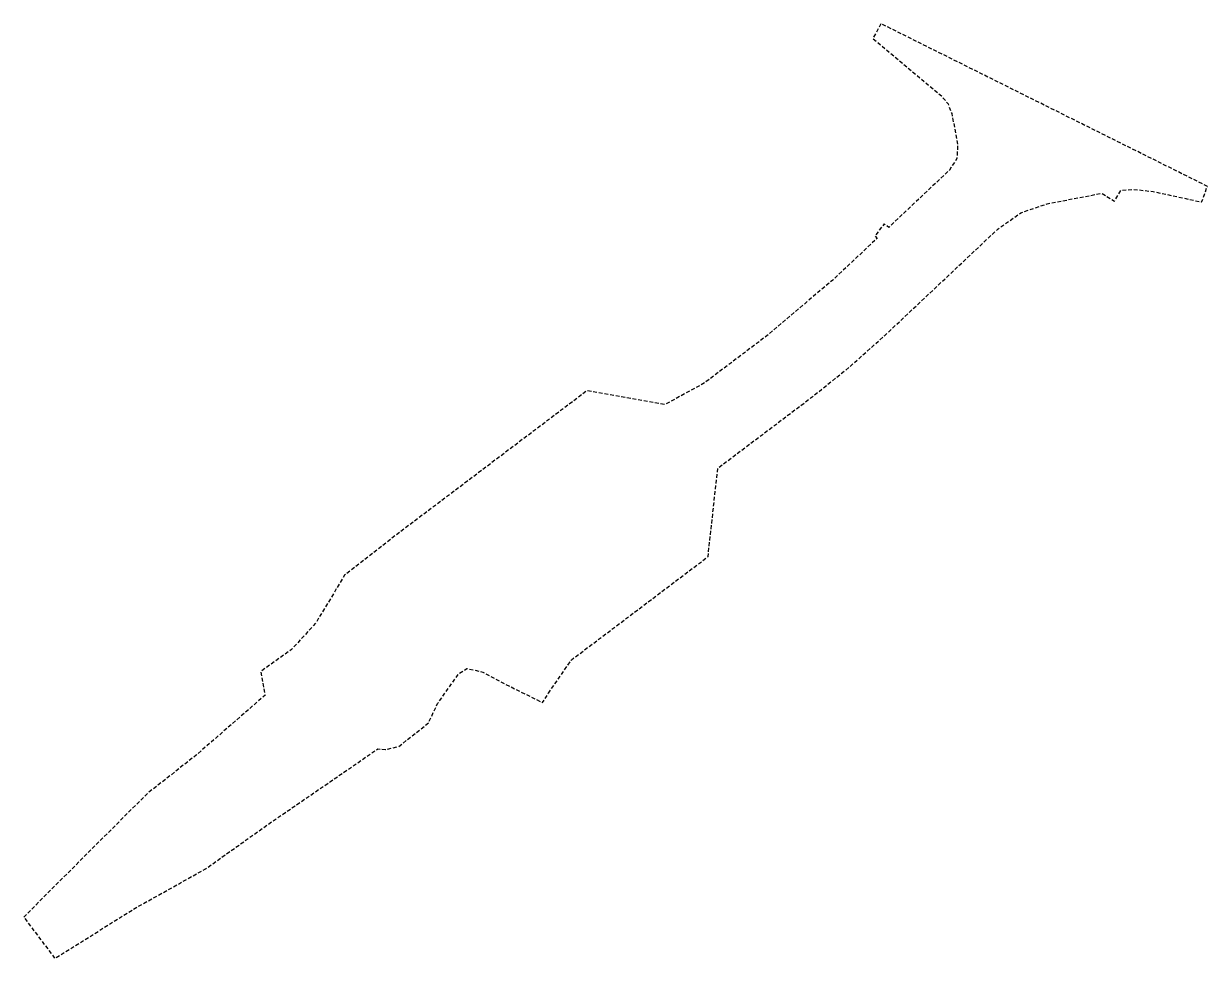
# Model space of a CAD drawing. Header units: metres. Extents: x 576964 to 577276, y 1366601 to 1366847.
import ezdxf

# ---------------------------------------------------------------- set-up
doc = ezdxf.new("R2010")
doc.units = ezdxf.units.M
doc.linetypes.add('DASHED', pattern=[0.75, 0.5, -0.25])
doc.layers.add('RANH MOC GPMB', color=4, linetype='Continuous')

msp = doc.modelspace()

# ---------------------------------------------------------------- linework, layer by layer
at = {"layer": 'RANH MOC GPMB', "color": 1, "linetype": 'DASHED', "ltscale": 2, "flags": 128}
msp.add_lwpolyline([(577102.21, 1366670.63), (577108.28, 1366679.4), (577144.2, 1366706.54), (577146.77, 1366729.79), (577155.32, 1366736.25), (577171.33, 1366748.35), (577181.24, 1366756.26), (577190.7, 1366764.7), (577220.49, 1366792.73), (577226.47, 1366796.94), (577233.38, 1366799.31), (577247.81, 1366802.09), (577251.09, 1366800.04), (577252.8, 1366802.84), (577256.04, 1366803.13), (577261.24, 1366802.55), (577274.03, 1366799.78), (577275.53, 1366803.9), (577189.7, 1366846.66), (577187.57, 1366842.77), (577205.58, 1366827.67), (577207.34, 1366825.6), (577208.3, 1366823.06), (577209.87, 1366814.92), (577209.64, 1366811.24), (577207.67, 1366808.13), (577191.72, 1366793.12), (577190.52, 1366794.04), (577188.08, 1366790.87), (577188.65, 1366790.23), (577177, 1366779.27), (577159.28, 1366764.31), (577143.26, 1366752.2), (577132.81, 1366746.51), (577112.36, 1366750.16), (577062.05, 1366712.14), (577048.6, 1366701.65), (577041.05, 1366689.12), (577034.61, 1366682.09), (577026.55, 1366676.34), (577027.69, 1366670.12), (577009.59, 1366654.38), (576996.97, 1366644.44), (576988.25, 1366635.82), (576964.2, 1366611.78), (576972.39, 1366600.94), (576994.32, 1366614.6), (577012.05, 1366624.46), (577028.42, 1366636.12), (577044.91, 1366647.44), (577057.33, 1366656), (577059.4, 1366655.81), (577062.9, 1366656.66), (577070.68, 1366662.83), (577073.04, 1366667.9), (577078.63, 1366675.76), (577080.77, 1366677.16), (577084.96, 1366676.2), (577090.03, 1366673.45), (577100.7, 1366668.16), (577102.21, 1366670.63)], dxfattribs=at)

doc.saveas('drawing.dxf')
